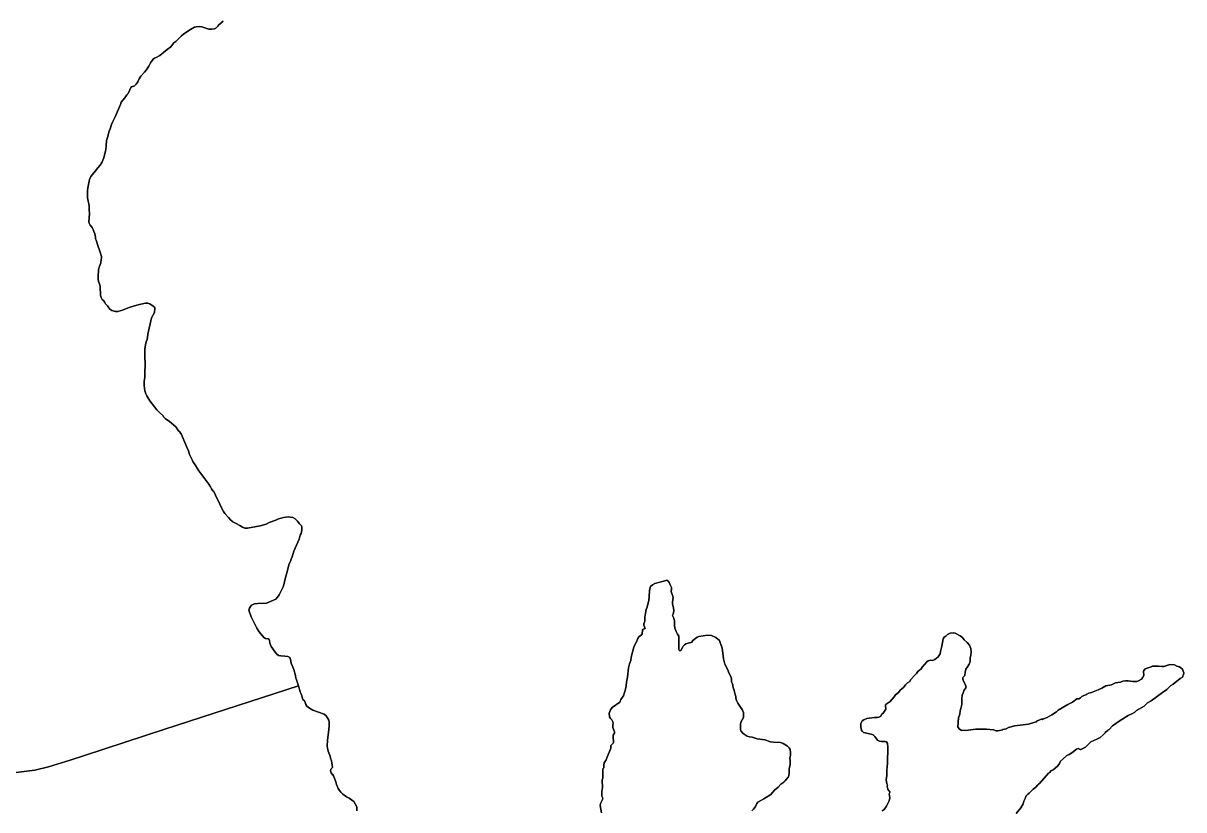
# Model space of a CAD drawing. Header units: inches. Extents: x 1341578 to 1502124, y 557203 to 748561.
# Drawn here: x 1430013 to 1435383, y 654030 to 657672 of the extents above; entities that cross this region are included whole.
import ezdxf

# ---------------------------------------------------------------- set-up
doc = ezdxf.new("R2010")
doc.units = ezdxf.units.IN
doc.header["$MEASUREMENT"] = 0
doc.layers.add('Zipcode', color=7, linetype='Continuous')

msp = doc.modelspace()

# ---------------------------------------------------------------- linework, layer by layer
at = {"layer": 'Zipcode'}
for points in [[(1430938.4, 657680.6), (1430917.6, 657663.5), (1430913.7, 657657.4), (1430904, 657649.2), (1430898.4, 657646), (1430885.8, 657644.3), (1430871.4, 657644.6), (1430839.2, 657655.2), (1430829.5, 657656.2), (1430813.2, 657654.7), (1430804.6, 657653), (1430786.4, 657643), (1430755.3, 657621.9), (1430744.9, 657613.5), (1430718.8, 657586.9), (1430710, 657580.2), (1430696, 657562.8), (1430678.7, 657549.7), (1430645, 657521.8), (1430627.7, 657513.3), (1430619.8, 657510.6), (1430613.6, 657505.1), (1430601.6, 657488.4), (1430593.7, 657472.7), (1430580.8, 657454.1), (1430574, 657445.1), (1430557.5, 657427), (1430549.4, 657413.7), (1430543.1, 657400.6), (1430535.4, 657389.6), (1430524.5, 657379.4), (1430520.7, 657379.9), (1430515.6, 657377.2), (1430512.3, 657378), (1430497.7, 657346.2), (1430492.3, 657340.5), (1430482.5, 657326.3), (1430466.1, 657305.5), (1430463.1, 657296), (1430437.6, 657238.4), (1430426.8, 657217.1), (1430420.9, 657202.3), (1430415.4, 657182.8), (1430409.8, 657171.5), (1430406.5, 657161.3), (1430404.2, 657147.1), (1430398.3, 657129.2), (1430396.9, 657102), (1430395.2, 657087.1), (1430385, 657048.3), (1430380.6, 657037), (1430376.2, 657027), (1430369.4, 657015.1), (1430357.5, 657002.3), (1430346.6, 656989), (1430326.2, 656961.8), (1430319.7, 656947.9), (1430311, 656909.3), (1430310.1, 656895.9), (1430310.2, 656863.6), (1430312.5, 656847.6), (1430316.4, 656835.8), (1430317.6, 656824.1), (1430317.4, 656809.9), (1430318.6, 656790.7), (1430315.9, 656751), (1430317.5, 656745.9), (1430322.7, 656736.5), (1430331.4, 656725.7), (1430336.9, 656717), (1430339.2, 656708), (1430343.6, 656696.6), (1430346.6, 656681.6), (1430346.7, 656674.3), (1430350.1, 656667.6), (1430357.9, 656642.5), (1430367.6, 656616.4), (1430374.7, 656591.5), (1430374.5, 656583.9), (1430372.9, 656578.6), (1430371.5, 656563.1), (1430363.5, 656542.7), (1430360.4, 656529.9), (1430359.1, 656497.2), (1430359.2, 656487), (1430360.6, 656475.4), (1430367.3, 656461.1), (1430368.6, 656451), (1430368.6, 656440.6), (1430370.4, 656424.2), (1430370.5, 656413.9), (1430371.9, 656404.3), (1430377.9, 656393.3), (1430385.8, 656386.2), (1430390.3, 656379.6), (1430393.6, 656372.2), (1430402.1, 656362.7), (1430413.7, 656348), (1430422.2, 656341.7), (1430439.3, 656336.6), (1430449.9, 656337.7), (1430472.5, 656343.4), (1430490.1, 656351.5), (1430507.6, 656357.8), (1430537.8, 656367.1), (1430556.5, 656371.3), (1430578.8, 656375), (1430589.8, 656375.7), (1430598.3, 656372.1), (1430614, 656362), (1430621.6, 656355.3), (1430622.2, 656351.4), (1430620.7, 656333.3), (1430606.7, 656308.1), (1430589.1, 656232.9), (1430587.8, 656218.6), (1430585.5, 656208.1), (1430580.8, 656196.5), (1430578.3, 656183.5), (1430575.8, 656162.7), (1430575.2, 656125), (1430576.6, 656097), (1430575.9, 656048.7), (1430574.8, 656032.7), (1430571.9, 656012.4), (1430571.6, 655994.9), (1430574.8, 655969.4), (1430579.9, 655956.3), (1430585, 655946.3), (1430598.9, 655923.1), (1430631.5, 655882.2), (1430641.9, 655871), (1430660.2, 655854.4), (1430662.2, 655849.9), (1430670.2, 655841.6), (1430689, 655828.2), (1430719.1, 655803.8), (1430731.2, 655784.4), (1430735.9, 655781.8), (1430744.5, 655767.6), (1430755.8, 655740.9), (1430770.2, 655709.6), (1430777.4, 655691.6), (1430781.9, 655675.4), (1430787.7, 655662.1), (1430794.7, 655650.7), (1430799.7, 655640.3), (1430809.6, 655626.2), (1430809.9, 655623.9), (1430825.2, 655598.8), (1430847.9, 655569.3), (1430871.2, 655537.1), (1430879.8, 655524.8), (1430884.2, 655515.8), (1430889.8, 655507.4), (1430894.8, 655504.6), (1430901.7, 655486.5), (1430922.3, 655445.8), (1430932.5, 655421.8), (1430940, 655410.9), (1430945.3, 655401.4), (1430963.2, 655384), (1430972.6, 655371), (1430982.8, 655363.2), (1430994.2, 655356.8), (1431015.5, 655346.7), (1431026.8, 655338.6), (1431037.5, 655334.6), (1431050.4, 655333.4), (1431109.3, 655345), (1431136.9, 655353.1), (1431150.1, 655359.6), (1431181, 655370.9), (1431193.7, 655376.7), (1431206, 655380.8), (1431217.1, 655383.6), (1431238.8, 655386), (1431260.5, 655383.4), (1431271, 655377.7), (1431277.7, 655370.5), (1431281, 655366.9), (1431289.6, 655355), (1431300.1, 655344.3), (1431301.4, 655339), (1431301.5, 655327.1), (1431298.7, 655310.2), (1431294.5, 655301.5), (1431289.5, 655283.9), (1431283.4, 655268.9), (1431264.8, 655226.9), (1431256.5, 655201.5), (1431251.9, 655191), (1431249.8, 655182.1), (1431245.9, 655174.7), (1431242.2, 655165.1), (1431234.4, 655131.6), (1431228.6, 655115.9), (1431222.7, 655093.2), (1431220, 655078), (1431215.9, 655062.9), (1431196.5, 655025.3), (1431189.3, 655014.1), (1431182.2, 655005), (1431138.3, 654987.1), (1431098, 654986.1), (1431083.3, 654983.3), (1431069.3, 654978.4), (1431064.2, 654971.9), (1431059.1, 654963.2), (1431057, 654954), (1431066.7, 654923), (1431087.7, 654883.7), (1431092.9, 654871.6), (1431104.3, 654853.9), (1431125.9, 654828.6), (1431133.5, 654823.6), (1431146.4, 654822.3), (1431150.7, 654818), (1431152.6, 654813.4), (1431153, 654801.4), (1431160.5, 654785.8), (1431177.9, 654759.6), (1431184.6, 654752), (1431194.2, 654745.2), (1431204.3, 654743.1), (1431222.8, 654742.2), (1431237.6, 654740.5), (1431246.7, 654736.1), (1431249.5, 654726.1), (1431252.3, 654709.6), (1431265, 654679.3), (1431272.2, 654652.5), (1431274.6, 654639.8), (1431275.4, 654637.3), (1431285.7, 654603.8), (1430667.9, 654402.9), (1430295.6, 654281.8), (1430229.6, 654260.3), (1430129.7, 654229), (1430066, 654213.8), (1429980.6, 654203.1)], [(1431556.6, 654026), (1431556.7, 654044.7), (1431542.3, 654068.7), (1431520.1, 654084.3), (1431507.8, 654090.6), (1431491.2, 654102.9), (1431481.8, 654111.8), (1431475.8, 654119.7), (1431470.6, 654128.6), (1431462.7, 654147.3), (1431459.4, 654159.1), (1431454.5, 654172.2), (1431444.6, 654194.6), (1431444.5, 654191.4), (1431437.4, 654201.9), (1431434.4, 654211), (1431435.5, 654218.7), (1431443, 654226.4), (1431440.6, 654247.3), (1431438.4, 654257.6), (1431434.3, 654269), (1431432.9, 654278.2), (1431423.8, 654302.1), (1431419.8, 654315), (1431419.3, 654325.4), (1431420.4, 654352.8), (1431427.1, 654400.1), (1431428, 654421.1), (1431427.9, 654436.4), (1431426.6, 654444.8), (1431422.5, 654453.4), (1431414.2, 654465.6), (1431404.6, 654473.6), (1431352.2, 654491.6), (1431338, 654500.1), (1431324.8, 654510.4), (1431319.9, 654518.3), (1431317.5, 654527), (1431313.4, 654534.3), (1431306.8, 654541.6), (1431300.4, 654563.1), (1431297, 654570.1), (1431294.1, 654576.1), (1431285.7, 654603.8), (1431275.4, 654637.3), (1431274.6, 654639.8), (1431272.2, 654652.5), (1431265, 654679.3), (1431252.3, 654709.6), (1431249.5, 654726.1), (1431246.7, 654736.1), (1431237.6, 654740.5), (1431222.8, 654742.2), (1431204.3, 654743.1), (1431194.2, 654745.2), (1431184.6, 654752), (1431177.9, 654759.6), (1431160.5, 654785.8), (1431153, 654801.4), (1431152.6, 654813.4), (1431150.7, 654818), (1431146.4, 654822.3), (1431133.5, 654823.6), (1431125.9, 654828.6), (1431104.3, 654853.9), (1431092.9, 654871.6), (1431087.7, 654883.7), (1431066.7, 654923), (1431057, 654954), (1431059.1, 654963.2), (1431064.2, 654971.9), (1431069.3, 654978.4), (1431083.3, 654983.3), (1431098, 654986.1), (1431138.3, 654987.1), (1431182.2, 655005), (1431189.3, 655014.1), (1431196.5, 655025.3), (1431215.9, 655062.9), (1431220, 655078), (1431222.7, 655093.2), (1431228.6, 655115.9), (1431234.4, 655131.6), (1431242.2, 655165.1), (1431245.9, 655174.7), (1431249.8, 655182.1), (1431251.9, 655191), (1431256.5, 655201.5), (1431264.8, 655226.9), (1431283.4, 655268.9), (1431289.5, 655283.9), (1431294.5, 655301.5), (1431298.7, 655310.2), (1431301.5, 655327.1), (1431301.4, 655339), (1431300.1, 655344.3), (1431289.6, 655355), (1431281, 655366.9), (1431277.7, 655370.5), (1431271, 655377.7), (1431260.5, 655383.4), (1431238.8, 655386), (1431217.1, 655383.6), (1431206, 655380.8), (1431193.7, 655376.7), (1431181, 655370.9), (1431150.1, 655359.6), (1431136.9, 655353.1), (1431109.3, 655345), (1431050.4, 655333.4), (1431037.5, 655334.6), (1431026.8, 655338.6), (1431015.5, 655346.7), (1430994.2, 655356.8), (1430982.8, 655363.2), (1430972.6, 655371), (1430963.2, 655384), (1430945.3, 655401.4), (1430940, 655410.9), (1430932.5, 655421.8), (1430922.3, 655445.8), (1430901.7, 655486.5), (1430894.8, 655504.6), (1430889.8, 655507.4), (1430884.2, 655515.8), (1430879.8, 655524.8), (1430871.2, 655537.1), (1430847.9, 655569.3), (1430825.2, 655598.8), (1430809.9, 655623.9), (1430809.6, 655626.2), (1430799.7, 655640.3), (1430794.7, 655650.7), (1430787.7, 655662.1), (1430781.9, 655675.4), (1430777.4, 655691.6), (1430770.2, 655709.6), (1430755.8, 655740.9), (1430744.5, 655767.6), (1430735.9, 655781.8), (1430731.2, 655784.4), (1430719.1, 655803.8), (1430689, 655828.2), (1430670.2, 655841.6), (1430662.2, 655849.9), (1430660.2, 655854.4), (1430641.9, 655871), (1430631.5, 655882.2), (1430598.9, 655923.1), (1430585, 655946.3), (1430579.9, 655956.3), (1430574.8, 655969.4), (1430571.6, 655994.9), (1430571.9, 656012.4), (1430574.8, 656032.7), (1430575.9, 656048.7), (1430576.6, 656097), (1430575.2, 656125), (1430575.8, 656162.7), (1430578.3, 656183.5), (1430580.8, 656196.5), (1430585.5, 656208.1), (1430587.8, 656218.6), (1430589.1, 656232.9), (1430606.7, 656308.1), (1430620.7, 656333.3), (1430622.2, 656351.4), (1430621.6, 656355.3), (1430614, 656362), (1430598.3, 656372.1), (1430589.8, 656375.7), (1430578.8, 656375), (1430556.5, 656371.3), (1430537.8, 656367.1), (1430507.6, 656357.8), (1430490.1, 656351.5), (1430472.5, 656343.4), (1430449.9, 656337.7), (1430439.3, 656336.6), (1430422.2, 656341.7), (1430413.7, 656348), (1430402.1, 656362.7), (1430393.6, 656372.2), (1430390.3, 656379.6), (1430385.8, 656386.2), (1430377.9, 656393.3), (1430371.9, 656404.3), (1430370.5, 656413.9), (1430370.4, 656424.2), (1430368.6, 656440.6), (1430368.6, 656451), (1430367.3, 656461.1), (1430360.6, 656475.4), (1430359.2, 656487), (1430359.1, 656497.2), (1430360.4, 656529.9), (1430363.5, 656542.7), (1430371.5, 656563.1), (1430372.9, 656578.6), (1430374.5, 656583.9), (1430374.7, 656591.5), (1430367.6, 656616.4), (1430357.9, 656642.5), (1430350.1, 656667.6), (1430346.7, 656674.3), (1430346.6, 656681.6), (1430343.6, 656696.6), (1430339.2, 656708), (1430336.9, 656717), (1430331.4, 656725.7), (1430322.7, 656736.5), (1430317.5, 656745.9), (1430315.9, 656751), (1430318.6, 656790.7), (1430317.4, 656809.9), (1430317.6, 656824.1), (1430316.4, 656835.8), (1430312.5, 656847.6), (1430310.2, 656863.6), (1430310.1, 656895.9), (1430311, 656909.3), (1430319.7, 656947.9), (1430326.2, 656961.8), (1430346.6, 656989), (1430357.5, 657002.3), (1430369.4, 657015.1), (1430376.2, 657027), (1430380.6, 657037), (1430385, 657048.3), (1430395.2, 657087.1), (1430396.9, 657102), (1430398.3, 657129.2), (1430404.2, 657147.1), (1430406.5, 657161.3), (1430409.8, 657171.5), (1430415.4, 657182.8), (1430420.9, 657202.3), (1430426.8, 657217.1), (1430437.6, 657238.4), (1430463.1, 657296), (1430466.1, 657305.5), (1430482.5, 657326.3), (1430492.3, 657340.5), (1430497.7, 657346.2), (1430512.3, 657378), (1430515.6, 657377.2), (1430520.7, 657379.9), (1430524.5, 657379.4), (1430535.4, 657389.6), (1430543.1, 657400.6), (1430549.4, 657413.7), (1430557.5, 657427), (1430574, 657445.1), (1430580.8, 657454.1), (1430593.7, 657472.7), (1430601.6, 657488.4), (1430613.6, 657505.1), (1430619.8, 657510.6), (1430627.7, 657513.3), (1430645, 657521.8), (1430678.7, 657549.7), (1430696, 657562.8), (1430710, 657580.2), (1430718.8, 657586.9), (1430744.9, 657613.5), (1430755.3, 657621.9), (1430786.4, 657643), (1430804.6, 657653), (1430813.2, 657654.7), (1430829.5, 657656.2), (1430839.2, 657655.2), (1430871.4, 657644.6), (1430885.8, 657644.3), (1430898.4, 657646), (1430904, 657649.2), (1430913.7, 657657.4), (1430917.6, 657663.5), (1430938.4, 657680.6)], [(1432688.2, 654015.9), (1432682.5, 654050.6), (1432683.9, 654059), (1432693.3, 654077.6), (1432693.9, 654084.3), (1432690, 654093.9), (1432689.1, 654114.9), (1432692.8, 654133.2), (1432691.8, 654169), (1432693.9, 654177), (1432694, 654201.8), (1432695.2, 654219.4), (1432698.5, 654225.3), (1432699, 654237), (1432701.1, 654248), (1432709.3, 654261), (1432715.2, 654273.6), (1432732.1, 654315.2), (1432731.5, 654327.4), (1432741.6, 654338.1), (1432743.2, 654342.5), (1432741.6, 654368), (1432742.8, 654375.3), (1432748.3, 654385.6), (1432749, 654390.6), (1432740, 654411.8), (1432740.6, 654425.6), (1432741.9, 654432), (1432741.4, 654437.1), (1432736.3, 654447), (1432729.6, 654453.4), (1432726.1, 654460.6), (1432723.7, 654478.3), (1432729.3, 654493.2), (1432738, 654503.7), (1432773.4, 654527.9), (1432777.7, 654540.2), (1432785.1, 654552.2), (1432789.8, 654558.1), (1432799.2, 654588.2), (1432802.6, 654604.5), (1432804.7, 654621.8), (1432808.9, 654644.5), (1432813.6, 654687.4), (1432818, 654706.3), (1432823.8, 654721.2), (1432824.9, 654737.1), (1432837.9, 654783.6), (1432843.5, 654797.1), (1432850.3, 654807.7), (1432855.7, 654822.7), (1432861.8, 654831.2), (1432873.1, 654840.5), (1432876.5, 654845.1), (1432878.7, 654862.4), (1432881.8, 654866.1), (1432890.6, 654870.4), (1432884.2, 654885), (1432883.9, 654891.1), (1432888.1, 654903.8), (1432888.4, 654922.7), (1432891.2, 654940.6), (1432895.4, 654957.2), (1432899.9, 654968.9), (1432902.3, 654982.4), (1432906.9, 654999), (1432909.3, 655016.2), (1432910.2, 655045.1), (1432912.9, 655059.2), (1432915.1, 655064.8), (1432925, 655071.8), (1432935.7, 655077.7), (1432981.4, 655090.9), (1432991.3, 655093.1), (1432998.8, 655087), (1433001.7, 655082.8), (1433006, 655071.1), (1433011.7, 655059.7), (1433012.5, 655052.3), (1433011.2, 655041.7), (1433014, 655031.9), (1433018.8, 655019.6), (1433019.5, 655011.7), (1433018.8, 655003.5), (1433016.1, 654990.5), (1433017.4, 654981.9), (1433021.6, 654965.3), (1433022.7, 654950.9), (1433019.7, 654935.9), (1433017.3, 654930.5), (1433019.4, 654924.2), (1433022.8, 654917.9), (1433026.2, 654903.5), (1433026.2, 654885), (1433027.8, 654871.1), (1433033.2, 654856), (1433040.5, 654843.2), (1433046.9, 654834.1), (1433045.7, 654780.5), (1433046.3, 654772.1), (1433047.6, 654768.6), (1433050.7, 654765.7), (1433055.6, 654767.9), (1433063.3, 654781.9), (1433066.3, 654787.4), (1433072.6, 654794.8), (1433078, 654798.7), (1433088.8, 654801.5), (1433101.3, 654804.8), (1433105.8, 654806.6), (1433110.2, 654813.7), (1433130.9, 654828.8), (1433138.2, 654832.6), (1433178.9, 654838.3), (1433196.7, 654837.3), (1433217.4, 654828.4), (1433234, 654813.9), (1433238, 654804.5), (1433246.1, 654779.2), (1433251.5, 654743.1), (1433252.8, 654729.8), (1433258.8, 654704.6), (1433271.4, 654680.7), (1433279.3, 654661.5), (1433288.3, 654644.4), (1433290.2, 654634.3), (1433290.1, 654623), (1433294.9, 654614), (1433297.5, 654596.8), (1433302, 654582.8), (1433308.5, 654558), (1433309.9, 654558.2), (1433310.3, 654547.4), (1433313, 654536.1), (1433318.9, 654524.7), (1433325.8, 654515.2), (1433331.6, 654505.4), (1433339.3, 654495.2), (1433345.1, 654480.8), (1433346, 654457.3), (1433333.3, 654436.4), (1433331.2, 654424.5), (1433331.2, 654401.5), (1433333.4, 654395.9), (1433343.9, 654383.3), (1433362.5, 654371.3), (1433373.2, 654368.2), (1433384.9, 654366.9), (1433408.9, 654359.6), (1433444, 654353.8), (1433469.6, 654345), (1433484.3, 654343.2), (1433517.1, 654341.3), (1433529.2, 654337.1), (1433548.6, 654324.7), (1433557, 654316.7), (1433560.8, 654310), (1433562.4, 654296.8), (1433562.1, 654283.2), (1433560.4, 654267.4), (1433560.9, 654259.4), (1433560.9, 654238.1), (1433556.7, 654222.1), (1433556.7, 654202.5), (1433554.9, 654187.6), (1433551.4, 654181.5), (1433543.6, 654172.6), (1433538.1, 654164.2), (1433532.7, 654158.3), (1433518.6, 654149.5), (1433506, 654135.5), (1433489.5, 654120.5), (1433472, 654101.9), (1433439.8, 654080.6), (1433412, 654065.6), (1433407, 654059.6), (1433400.5, 654046.3), (1433391.7, 654033.7), (1433383.7, 654025)], [(1433383.7, 654025), (1433391.7, 654033.7), (1433400.5, 654046.3), (1433407, 654059.6), (1433412, 654065.6), (1433439.8, 654080.6), (1433472, 654101.9), (1433489.5, 654120.5), (1433506, 654135.5), (1433518.6, 654149.5), (1433532.7, 654158.3), (1433538.1, 654164.2), (1433543.6, 654172.6), (1433551.4, 654181.5), (1433554.9, 654187.6), (1433556.7, 654202.5), (1433556.7, 654222.1), (1433560.9, 654238.1), (1433560.9, 654259.4), (1433560.4, 654267.4), (1433562.1, 654283.2), (1433562.4, 654296.8), (1433560.8, 654310), (1433557, 654316.7), (1433548.6, 654324.7), (1433529.2, 654337.1), (1433517.1, 654341.3), (1433484.3, 654343.2), (1433469.6, 654345), (1433444, 654353.8), (1433408.9, 654359.6), (1433384.9, 654366.9), (1433373.2, 654368.2), (1433362.5, 654371.3), (1433343.9, 654383.3), (1433333.4, 654395.9), (1433331.2, 654401.5), (1433331.2, 654424.5), (1433333.3, 654436.4), (1433346, 654457.3), (1433345.1, 654480.8), (1433339.3, 654495.2), (1433331.6, 654505.4), (1433325.8, 654515.2), (1433318.9, 654524.7), (1433313, 654536.1), (1433310.3, 654547.4), (1433309.9, 654558.2), (1433308.5, 654558), (1433302, 654582.8), (1433297.5, 654596.8), (1433294.9, 654614), (1433290.1, 654623), (1433290.2, 654634.3), (1433288.3, 654644.4), (1433279.3, 654661.5), (1433271.4, 654680.7), (1433258.8, 654704.6), (1433252.8, 654729.8), (1433251.5, 654743.1), (1433246.1, 654779.2), (1433238, 654804.5), (1433234, 654813.9), (1433217.4, 654828.4), (1433196.7, 654837.3), (1433178.9, 654838.3), (1433138.2, 654832.6), (1433130.9, 654828.8), (1433110.2, 654813.7), (1433105.8, 654806.6), (1433101.3, 654804.8), (1433088.8, 654801.5), (1433078, 654798.7), (1433072.6, 654794.8), (1433066.3, 654787.4), (1433063.3, 654781.9), (1433055.6, 654767.9), (1433050.7, 654765.7), (1433047.6, 654768.6), (1433046.3, 654772.1), (1433045.7, 654780.5), (1433046.9, 654834.1), (1433040.5, 654843.2), (1433033.2, 654856), (1433027.8, 654871.1), (1433026.2, 654885), (1433026.2, 654903.5), (1433022.8, 654917.9), (1433019.4, 654924.2), (1433017.3, 654930.5), (1433019.7, 654935.9), (1433022.7, 654950.9), (1433021.6, 654965.3), (1433017.4, 654981.9), (1433016.1, 654990.5), (1433018.8, 655003.5), (1433019.5, 655011.7), (1433018.8, 655019.6), (1433014, 655031.9), (1433011.2, 655041.7), (1433012.5, 655052.3), (1433011.7, 655059.7), (1433006, 655071.1), (1433001.7, 655082.8), (1432998.8, 655087), (1432991.3, 655093.1), (1432981.4, 655090.9), (1432935.7, 655077.7), (1432925, 655071.8), (1432915.1, 655064.8), (1432912.9, 655059.2), (1432910.2, 655045.1), (1432909.3, 655016.2), (1432906.9, 654999), (1432902.3, 654982.4), (1432899.9, 654968.9), (1432895.4, 654957.2), (1432891.2, 654940.6), (1432888.4, 654922.7), (1432888.1, 654903.8), (1432883.9, 654891.1), (1432884.2, 654885), (1432890.6, 654870.4), (1432881.8, 654866.1), (1432878.7, 654862.4), (1432876.5, 654845.1), (1432873.1, 654840.5), (1432861.8, 654831.2), (1432855.7, 654822.7), (1432850.3, 654807.7), (1432843.5, 654797.1), (1432837.9, 654783.6), (1432824.9, 654737.1), (1432823.8, 654721.2), (1432818, 654706.3), (1432813.6, 654687.4), (1432808.9, 654644.5), (1432804.7, 654621.8), (1432802.6, 654604.5), (1432799.2, 654588.2), (1432789.8, 654558.1), (1432785.1, 654552.2), (1432777.7, 654540.2), (1432773.4, 654527.9), (1432738, 654503.7), (1432729.3, 654493.2), (1432723.7, 654478.3), (1432726.1, 654460.6), (1432729.6, 654453.4), (1432736.3, 654447), (1432741.4, 654437.1), (1432741.9, 654432), (1432740.6, 654425.6), (1432740, 654411.8), (1432749, 654390.6), (1432748.3, 654385.6), (1432742.8, 654375.3), (1432741.6, 654368), (1432743.2, 654342.5), (1432741.6, 654338.1), (1432731.5, 654327.4), (1432732.1, 654315.2), (1432715.2, 654273.6), (1432709.3, 654261), (1432701.1, 654248), (1432699, 654237), (1432698.5, 654225.3), (1432695.2, 654219.4), (1432694, 654201.8), (1432693.9, 654177), (1432691.8, 654169), (1432692.8, 654133.2), (1432689.1, 654114.9), (1432690, 654093.9), (1432693.9, 654084.3), (1432693.3, 654077.6), (1432683.9, 654059), (1432682.5, 654050.6), (1432688.2, 654015.9)], [(1433987.7, 654025.2), (1433996.8, 654032.1), (1434007.3, 654047.3), (1434019.9, 654071.8), (1434022, 654085.1), (1434018.6, 654103.5), (1434022.4, 654110.5), (1434022.5, 654114.9), (1434019.2, 654117.3), (1434013.5, 654126.1), (1434010.1, 654137.9), (1434012.3, 654144.4), (1434008.6, 654151), (1434005.1, 654170.4), (1434007.6, 654178.9), (1434009, 654189.2), (1434008.5, 654211.3), (1434010.1, 654232.2), (1434011.9, 654242.8), (1434013, 654321.7), (1434011.3, 654337.6), (1434007.7, 654345.2), (1434000.9, 654346.7), (1433984.2, 654346.1), (1433974.3, 654347.7), (1433965.6, 654353.2), (1433953.7, 654369.3), (1433944.7, 654377.6), (1433936.6, 654381), (1433901.3, 654388.2), (1433895.7, 654393.3), (1433891.9, 654399.7), (1433888.4, 654414.2), (1433888.5, 654430.5), (1433895.1, 654441.6), (1433901.4, 654446.3), (1433916.7, 654453.1), (1433949.4, 654458.3), (1433963.3, 654457.5), (1433972, 654459.3), (1433981, 654464.5), (1433984.3, 654471), (1433992, 654477.5), (1434003.7, 654496.3), (1434004.1, 654501.6), (1434002.2, 654507.5), (1434002.8, 654515.9), (1434006.2, 654520.1), (1434023.2, 654532.1), (1434042.6, 654553.4), (1434049.2, 654562.3), (1434063.2, 654574), (1434070.1, 654583.8), (1434085.6, 654596.4), (1434094.5, 654608.3), (1434104.6, 654617.9), (1434114.2, 654624.3), (1434117.9, 654631.3), (1434123.2, 654636.4), (1434134.3, 654650.2), (1434146, 654661.4), (1434152.3, 654670.7), (1434167.7, 654682.6), (1434171.6, 654690.5), (1434193, 654714.6), (1434200, 654719.4), (1434210.5, 654722.4), (1434221.3, 654722.2), (1434231.3, 654725.7), (1434246.8, 654738.1), (1434255.3, 654751.9), (1434257.3, 654763.9), (1434263.2, 654787.4), (1434265.4, 654804.3), (1434268.8, 654821.4), (1434274, 654829), (1434281.7, 654834.4), (1434289.3, 654841.5), (1434301.6, 654848.4), (1434316.9, 654849.6), (1434324.4, 654847.8), (1434348.4, 654835.2), (1434357.9, 654828.5), (1434366.6, 654817.1), (1434380.4, 654805), (1434390.3, 654791.8), (1434397.3, 654777.7), (1434399.1, 654762.1), (1434397.8, 654746), (1434394.7, 654732.5), (1434393.7, 654717.4), (1434389, 654704.7), (1434382.4, 654692.8), (1434374.6, 654681.8), (1434370.3, 654666.8), (1434369.3, 654652.5), (1434360.8, 654642.8), (1434360.2, 654636.9), (1434362.1, 654628.6), (1434371.6, 654612), (1434375.1, 654598), (1434373.9, 654594.2), (1434366.3, 654584.3), (1434362.2, 654571.1), (1434357.5, 654561.3), (1434355.6, 654545.3), (1434355.6, 654517.2), (1434354.3, 654511.1), (1434350.4, 654499.9), (1434348.1, 654488.4), (1434346.3, 654472.6), (1434340.8, 654456.3), (1434336.6, 654414.6), (1434343.8, 654405.6), (1434353.5, 654398), (1434384.1, 654399.3), (1434420.7, 654404.2), (1434442.8, 654404), (1434470.1, 654403.3), (1434502.6, 654400.4), (1434514.7, 654395.9), (1434522, 654396.1), (1434544.5, 654400.5), (1434544.1, 654402.6), (1434553, 654404.3), (1434553.2, 654403.3), (1434560.1, 654405.6), (1434571.6, 654411.7), (1434600.7, 654418.7), (1434664.5, 654426.3), (1434689.2, 654434.7), (1434702.4, 654437.1), (1434701, 654440.7), (1434727.3, 654451), (1434729, 654446.6), (1434733.9, 654451.7), (1434750, 654458.2), (1434771.8, 654469.6), (1434792.9, 654483.4), (1434800.9, 654491.2), (1434846.3, 654517.7), (1434867.6, 654529), (1434888.2, 654543.6), (1434896.8, 654544.7), (1434904.6, 654548.5), (1434910.1, 654554.2), (1434920.7, 654559.4), (1434930.1, 654563), (1434930.6, 654564.5), (1434942.5, 654570.8), (1434955.2, 654573.3), (1434986, 654585), (1435002.9, 654593.1), (1435021.8, 654604), (1435040, 654607.5), (1435048, 654609.3), (1435066.3, 654617.9), (1435089.3, 654620.7), (1435100.4, 654625.7), (1435112.6, 654628), (1435125.5, 654627.4), (1435147.5, 654624.4), (1435157.8, 654623.8), (1435165.7, 654624.5), (1435172.4, 654627.4), (1435186.2, 654635.4), (1435192, 654641.5), (1435196.9, 654651.5), (1435196, 654670.5), (1435196.9, 654674.6), (1435204.5, 654682.3), (1435213.7, 654686.6), (1435221.8, 654689.4), (1435231.8, 654691.5), (1435237.4, 654694.6), (1435265.7, 654695.9), (1435280.2, 654693.5), (1435290.7, 654693.4), (1435313.3, 654700.8), (1435317.4, 654703), (1435339.5, 654701.1), (1435350.3, 654695.9), (1435362.3, 654692), (1435375.9, 654682.1), (1435379.1, 654671.4), (1435382.5, 654664.3), (1435381.3, 654656), (1435375.9, 654644.8), (1435365.4, 654637.7), (1435332.9, 654611.6), (1435321.9, 654605.5), (1435304.4, 654586.5), (1435283.6, 654573.4), (1435231.6, 654534.7), (1435214.7, 654525.4), (1435198.5, 654510.5), (1435164.4, 654489.3), (1435156.3, 654481.8), (1435145, 654475.9), (1435124.8, 654467.3), (1435083.3, 654441), (1435052.8, 654418.8), (1435037.3, 654402.5), (1435030.6, 654398.5), (1435030.4, 654397.4), (1435021.9, 654390.6), (1435019.3, 654386.4), (1435010.1, 654377.1), (1434996.2, 654365.5), (1434980.6, 654356.9), (1434952.2, 654345.2), (1434936, 654327.8), (1434927.4, 654320.4), (1434906.1, 654309.2), (1434903.7, 654309.3), (1434894.2, 654314), (1434885.9, 654310.4), (1434864.5, 654294.4), (1434851.6, 654286.5), (1434841.6, 654281.6), (1434839, 654278.3), (1434812.2, 654255.2), (1434806.7, 654245), (1434799, 654233.8), (1434787.4, 654223.3), (1434785.5, 654222.2), (1434777.8, 654216.1), (1434767.6, 654211.2), (1434763.3, 654203), (1434756.7, 654199.8), (1434715.3, 654152.6), (1434709.6, 654149.3), (1434707.4, 654145.5), (1434698.1, 654134.5), (1434685.9, 654126), (1434667.1, 654107), (1434658.7, 654101.3), (1434651.7, 654094.1), (1434649.7, 654086.4), (1434642.6, 654070), (1434639.1, 654057.4), (1434628.7, 654038.8), (1434606.9, 654012.8)], [(1434606.9, 654012.8), (1434628.7, 654038.8), (1434639.1, 654057.4), (1434642.6, 654070), (1434649.7, 654086.4), (1434651.7, 654094.1), (1434658.7, 654101.3), (1434667.1, 654107), (1434685.9, 654126), (1434698.1, 654134.5), (1434707.4, 654145.5), (1434709.6, 654149.3), (1434715.3, 654152.6), (1434756.7, 654199.8), (1434763.3, 654203), (1434767.6, 654211.2), (1434777.8, 654216.1), (1434785.5, 654222.2), (1434787.4, 654223.3), (1434799, 654233.8), (1434806.7, 654245), (1434812.2, 654255.2), (1434839, 654278.3), (1434841.6, 654281.6), (1434851.6, 654286.5), (1434864.5, 654294.4), (1434885.9, 654310.4), (1434894.2, 654314), (1434903.7, 654309.3), (1434906.1, 654309.2), (1434927.4, 654320.4), (1434936, 654327.8), (1434952.2, 654345.2), (1434980.6, 654356.9), (1434996.2, 654365.5), (1435010.1, 654377.1), (1435019.3, 654386.4), (1435021.9, 654390.6), (1435030.4, 654397.4), (1435030.6, 654398.5), (1435037.3, 654402.5), (1435052.8, 654418.8), (1435083.3, 654441), (1435124.8, 654467.3), (1435145, 654475.9), (1435156.3, 654481.8), (1435164.4, 654489.3), (1435198.5, 654510.5), (1435214.7, 654525.4), (1435231.6, 654534.7), (1435283.6, 654573.4), (1435304.4, 654586.5), (1435321.9, 654605.5), (1435332.9, 654611.6), (1435365.4, 654637.7), (1435375.9, 654644.8), (1435381.3, 654656), (1435382.5, 654664.3), (1435379.1, 654671.4), (1435375.9, 654682.1), (1435362.3, 654692), (1435350.3, 654695.9), (1435339.5, 654701.1), (1435317.4, 654703), (1435313.3, 654700.8), (1435290.7, 654693.4), (1435280.2, 654693.5), (1435265.7, 654695.9), (1435237.4, 654694.6), (1435231.8, 654691.5), (1435221.8, 654689.4), (1435213.7, 654686.6), (1435204.5, 654682.3), (1435196.9, 654674.6), (1435196, 654670.5), (1435196.9, 654651.5), (1435192, 654641.5), (1435186.2, 654635.4), (1435172.4, 654627.4), (1435165.7, 654624.5), (1435157.8, 654623.8), (1435147.5, 654624.4), (1435125.5, 654627.4), (1435112.6, 654628), (1435100.4, 654625.7), (1435089.3, 654620.7), (1435066.3, 654617.9), (1435048, 654609.3), (1435040, 654607.5), (1435021.8, 654604), (1435002.9, 654593.1), (1434986, 654585), (1434955.2, 654573.3), (1434942.5, 654570.8), (1434930.6, 654564.5), (1434930.1, 654563), (1434920.7, 654559.4), (1434910.1, 654554.2), (1434904.6, 654548.5), (1434896.8, 654544.7), (1434888.2, 654543.6), (1434867.6, 654529), (1434846.3, 654517.7), (1434800.9, 654491.2), (1434792.9, 654483.4), (1434771.8, 654469.6), (1434750, 654458.2), (1434733.9, 654451.7), (1434729, 654446.6), (1434727.3, 654451), (1434701, 654440.7), (1434702.4, 654437.1), (1434689.2, 654434.7), (1434664.5, 654426.3), (1434600.7, 654418.7), (1434571.6, 654411.7), (1434560.1, 654405.6), (1434553.2, 654403.3), (1434553, 654404.3), (1434544.1, 654402.6), (1434544.5, 654400.5), (1434522, 654396.1), (1434514.7, 654395.9), (1434502.6, 654400.4), (1434470.1, 654403.3), (1434442.8, 654404), (1434420.7, 654404.2), (1434384.1, 654399.3), (1434353.5, 654398), (1434343.8, 654405.6), (1434336.6, 654414.6), (1434340.8, 654456.3), (1434346.3, 654472.6), (1434348.1, 654488.4), (1434350.4, 654499.9), (1434354.3, 654511.1), (1434355.6, 654517.2), (1434355.6, 654545.3), (1434357.5, 654561.3), (1434362.2, 654571.1), (1434366.3, 654584.3), (1434373.9, 654594.2), (1434375.1, 654598), (1434371.6, 654612), (1434362.1, 654628.6), (1434360.2, 654636.9), (1434360.8, 654642.8), (1434369.3, 654652.5), (1434370.3, 654666.8), (1434374.6, 654681.8), (1434382.4, 654692.8), (1434389, 654704.7), (1434393.7, 654717.4), (1434394.7, 654732.5), (1434397.8, 654746), (1434399.1, 654762.1), (1434397.3, 654777.7), (1434390.3, 654791.8), (1434380.4, 654805), (1434366.6, 654817.1), (1434357.9, 654828.5), (1434348.4, 654835.2), (1434324.4, 654847.8), (1434316.9, 654849.6), (1434301.6, 654848.4), (1434289.3, 654841.5), (1434281.7, 654834.4), (1434274, 654829), (1434268.8, 654821.4), (1434265.4, 654804.3), (1434263.2, 654787.4), (1434257.3, 654763.9), (1434255.3, 654751.9), (1434246.8, 654738.1), (1434231.3, 654725.7), (1434221.3, 654722.2), (1434210.5, 654722.4), (1434200, 654719.4), (1434193, 654714.6), (1434171.6, 654690.5), (1434167.7, 654682.6), (1434152.3, 654670.7), (1434146, 654661.4), (1434134.3, 654650.2), (1434123.2, 654636.4), (1434117.9, 654631.3), (1434114.2, 654624.3), (1434104.6, 654617.9), (1434094.5, 654608.3), (1434085.6, 654596.4), (1434070.1, 654583.8), (1434063.2, 654574), (1434049.2, 654562.3), (1434042.6, 654553.4), (1434023.2, 654532.1), (1434006.2, 654520.1), (1434002.8, 654515.9), (1434002.2, 654507.5), (1434004.1, 654501.6), (1434003.7, 654496.3), (1433992, 654477.5), (1433984.3, 654471), (1433981, 654464.5), (1433972, 654459.3), (1433963.3, 654457.5), (1433949.4, 654458.3), (1433916.7, 654453.1), (1433901.4, 654446.3), (1433895.1, 654441.6), (1433888.5, 654430.5), (1433888.4, 654414.2), (1433891.9, 654399.7), (1433895.7, 654393.3), (1433901.3, 654388.2), (1433936.6, 654381), (1433944.7, 654377.6), (1433953.7, 654369.3), (1433965.6, 654353.2), (1433974.3, 654347.7), (1433984.2, 654346.1), (1434000.9, 654346.7), (1434007.7, 654345.2), (1434011.3, 654337.6), (1434013, 654321.7), (1434011.9, 654242.8), (1434010.1, 654232.2), (1434008.5, 654211.3), (1434009, 654189.2), (1434007.6, 654178.9), (1434005.1, 654170.4), (1434008.6, 654151), (1434012.3, 654144.4), (1434010.1, 654137.9), (1434013.5, 654126.1), (1434019.2, 654117.3), (1434022.5, 654114.9), (1434022.4, 654110.5), (1434018.6, 654103.5), (1434022, 654085.1), (1434019.9, 654071.8), (1434007.3, 654047.3), (1433996.8, 654032.1), (1433987.7, 654025.2)], [(1429980.6, 654203.1), (1430066, 654213.8), (1430129.7, 654229), (1430229.6, 654260.3), (1430295.6, 654281.8), (1430667.9, 654402.9), (1431285.7, 654603.8), (1431294.1, 654576.1), (1431297, 654570.1), (1431300.4, 654563.1), (1431306.8, 654541.6), (1431313.4, 654534.3), (1431317.5, 654527), (1431319.9, 654518.3), (1431324.8, 654510.4), (1431338, 654500.1), (1431352.2, 654491.6), (1431404.6, 654473.6), (1431414.2, 654465.6), (1431422.5, 654453.4), (1431426.6, 654444.8), (1431427.9, 654436.4), (1431428, 654421.1), (1431427.1, 654400.1), (1431420.4, 654352.8), (1431419.3, 654325.4), (1431419.8, 654315), (1431423.8, 654302.1), (1431432.9, 654278.2), (1431434.3, 654269), (1431438.4, 654257.6), (1431440.6, 654247.3), (1431443, 654226.4), (1431435.5, 654218.7), (1431434.4, 654211), (1431437.4, 654201.9), (1431444.5, 654191.4), (1431444.6, 654194.6), (1431454.5, 654172.2), (1431459.4, 654159.1), (1431462.7, 654147.3), (1431470.6, 654128.6), (1431475.8, 654119.7), (1431481.8, 654111.8), (1431491.2, 654102.9), (1431507.8, 654090.6), (1431520.1, 654084.3), (1431542.3, 654068.7), (1431556.7, 654044.7), (1431556.6, 654026)]]:
    msp.add_lwpolyline(points, dxfattribs=at)

doc.saveas('drawing.dxf')
